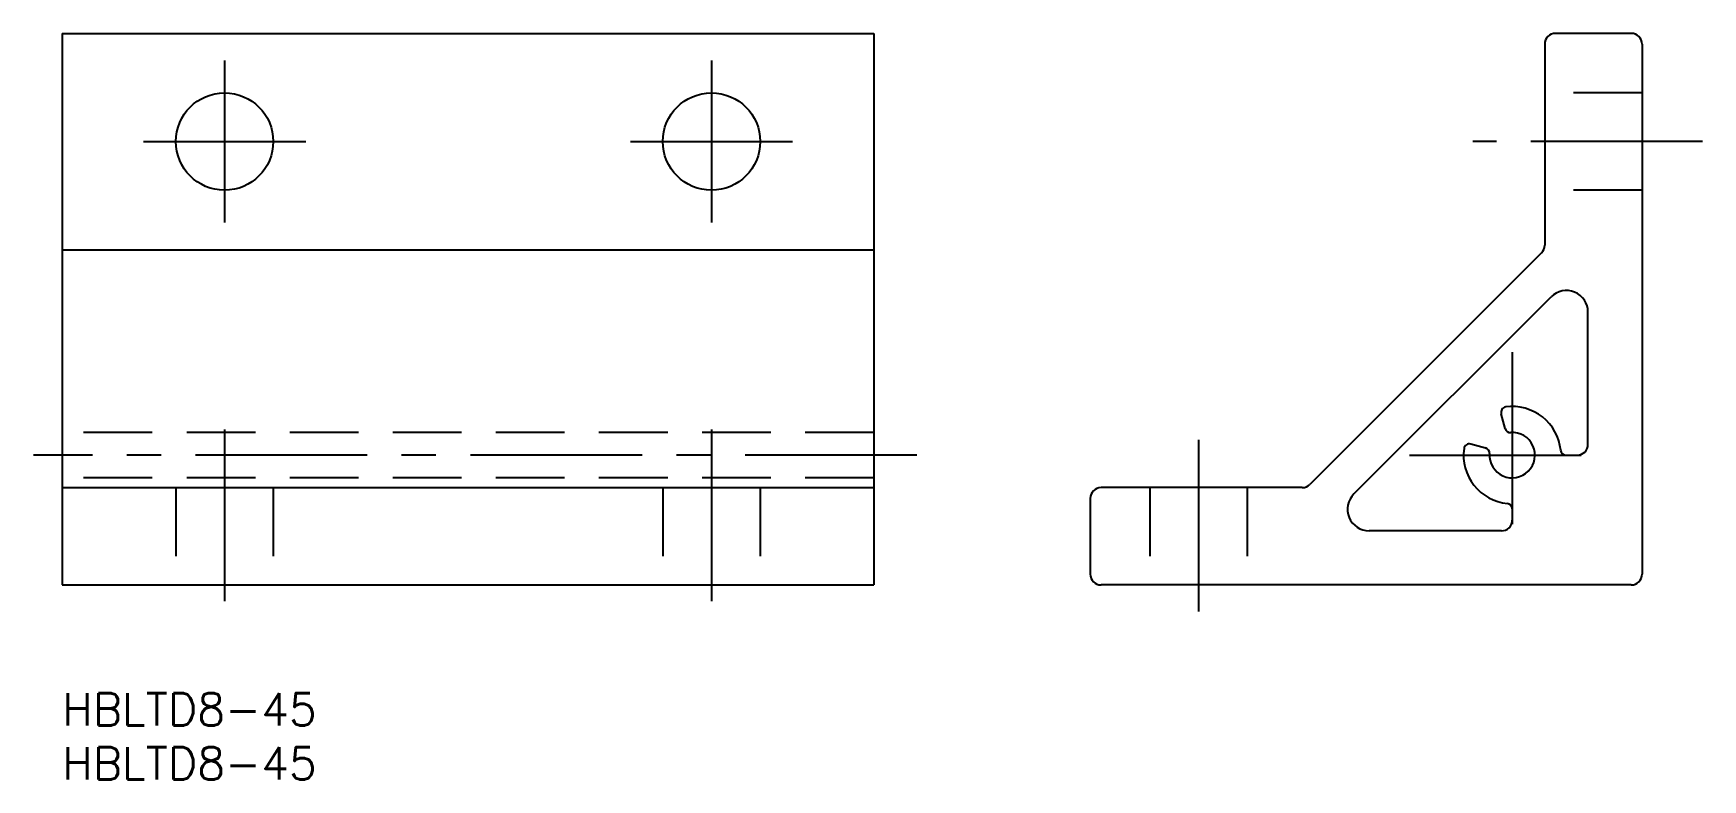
# Model space of a CAD drawing. Extents: x -3 to 152, y -8 to 61.
import ezdxf

# ---------------------------------------------------------------- set-up
doc = ezdxf.new("R2010")
doc.units = 0
doc.header["$LTSCALE"] = 0.5
doc.linetypes.add('CENTER', pattern=[50.8, 31.75, -6.35, 6.35, -6.35])
doc.linetypes.add('DASHED', pattern=[19.05, 12.7, -6.35])
for name, color, linetype in [('MSM_CENTER', 1, 'CENTER'), ('MSM_CONTINUOUS', 7, 'CONTINUOUS'), ('MSM_DASHED', 4, 'DASHED'), ('MSM_PART_NUMBER', 7, 'CONTINUOUS')]:
    doc.layers.add(name, color=color, linetype=linetype)
doc.styles.get("Standard").update_dxf_attribs({"font": 'txt.shx', "height": 3, "bigfont": 'bigfont.shx'})

msp = doc.modelspace()

# ---------------------------------------------------------------- linework, layer by layer
at = {"layer": 'MSM_CENTER'}
for p, q in [((15, 58.5), (15, 43.5)), ((60, 58.5), (60, 43.5)), ((7.5, 51), (22.5, 51)), ((52.5, 51), (67.5, 51)), ((151.59, 51), (130.36, 51)), ((134, 31.51), (134, 12.49)), ((15, 24.38), (15, 6.79)), ((60, 24.38), (60, 6.79)), ((105, 23.43), (105, 5.84)), ((78.99, 22), (-2.67, 22)), ((124.49, 22), (143.51, 22))]:
    msp.add_line(p, q, dxfattribs=at)
at = {"layer": 'MSM_CONTINUOUS'}
for p, q in [((0, 61), (0, 10)), ((0, 61), (75, 61)), ((75, 61), (75, 10)), ((145, 61), (138, 61)), ((137, 60), (137, 41.41)), ((146, 60), (146, 11)), ((0, 41), (75, 41)), ((136.71, 40.71), (115.29, 19.29)), ((119.36, 18.41), (137.59, 36.64)), ((141, 23), (141, 35.22)), ((133.34, 24.46), (132.97, 25.83)), ((131.54, 22.66), (130.17, 23.03)), ((138.97, 22), (140, 22)), ((0, 19), (75, 19)), ((114.59, 19), (96, 19)), ((95, 18), (95, 11)), ((134, 17.03), (134, 16)), ((133, 15), (120.78, 15)), ((0, 10), (75, 10)), ((145, 10), (96, 10))]:
    msp.add_line(p, q, dxfattribs=at)
for centre in [(15, 51), (60, 51)]:
    msp.add_circle(centre, 4.5, dxfattribs=at)
for centre, radius, start, end in [((138, 60), 1, 90, 180), ((145, 60), 1, 0, 90), ((136, 41.41), 1, 315, 0), ((139, 35.22), 2, 0, 135), ((133.46, 25.96), 0.5, 97.82, 195.001), ((134, 22), 4.5, 5.7392, 97.82), ((134, 22), 2.1, 176.0872, 93.9131), ((133.82, 24.59), 0.5, 195.001, 273.9131), ((134, 22), 4.5, 172.181, 264.2608), ((130.04, 22.54), 0.5, 75.0013, 172.181), ((131.41, 22.18), 0.5, 356.0872, 75.0013), ((138.97, 22.5), 0.5, 185.7392, 270), ((140, 23), 1, 270, 0), ((96, 18), 1, 90, 180), ((114.59, 20), 1, 270, 315), ((120.78, 17), 2, 135, 270), ((133.5, 17.03), 0.5, 0, 84.2608), ((133, 16), 1, 270, 0), ((96, 11), 1, 180, 270), ((145, 11), 1, 270, 0)]:
    msp.add_arc(centre, radius, start, end, dxfattribs=at)
at = {"layer": 'MSM_DASHED'}
for p, q in [((146, 55.5), (137, 55.5)), ((146, 46.5), (137, 46.5)), ((75, 24.1), (0, 24.1)), ((75, 19.9), (0, 19.9)), ((10.5, 19), (10.5, 10)), ((19.5, 19), (19.5, 10)), ((55.5, 19), (55.5, 10)), ((64.5, 19), (64.5, 10)), ((100.5, 19), (100.5, 10)), ((109.5, 19), (109.5, 10))]:
    msp.add_line(p, q, dxfattribs=at)

# ---------------------------------------------------------------- texts
at = {"layer": 'MSM_PART_NUMBER'}
for p in [(0, -3), (0, -8)]:
    msp.add_text('HBLTD8-45', height=3, dxfattribs=at).set_placement(p)

doc.saveas('drawing.dxf')
